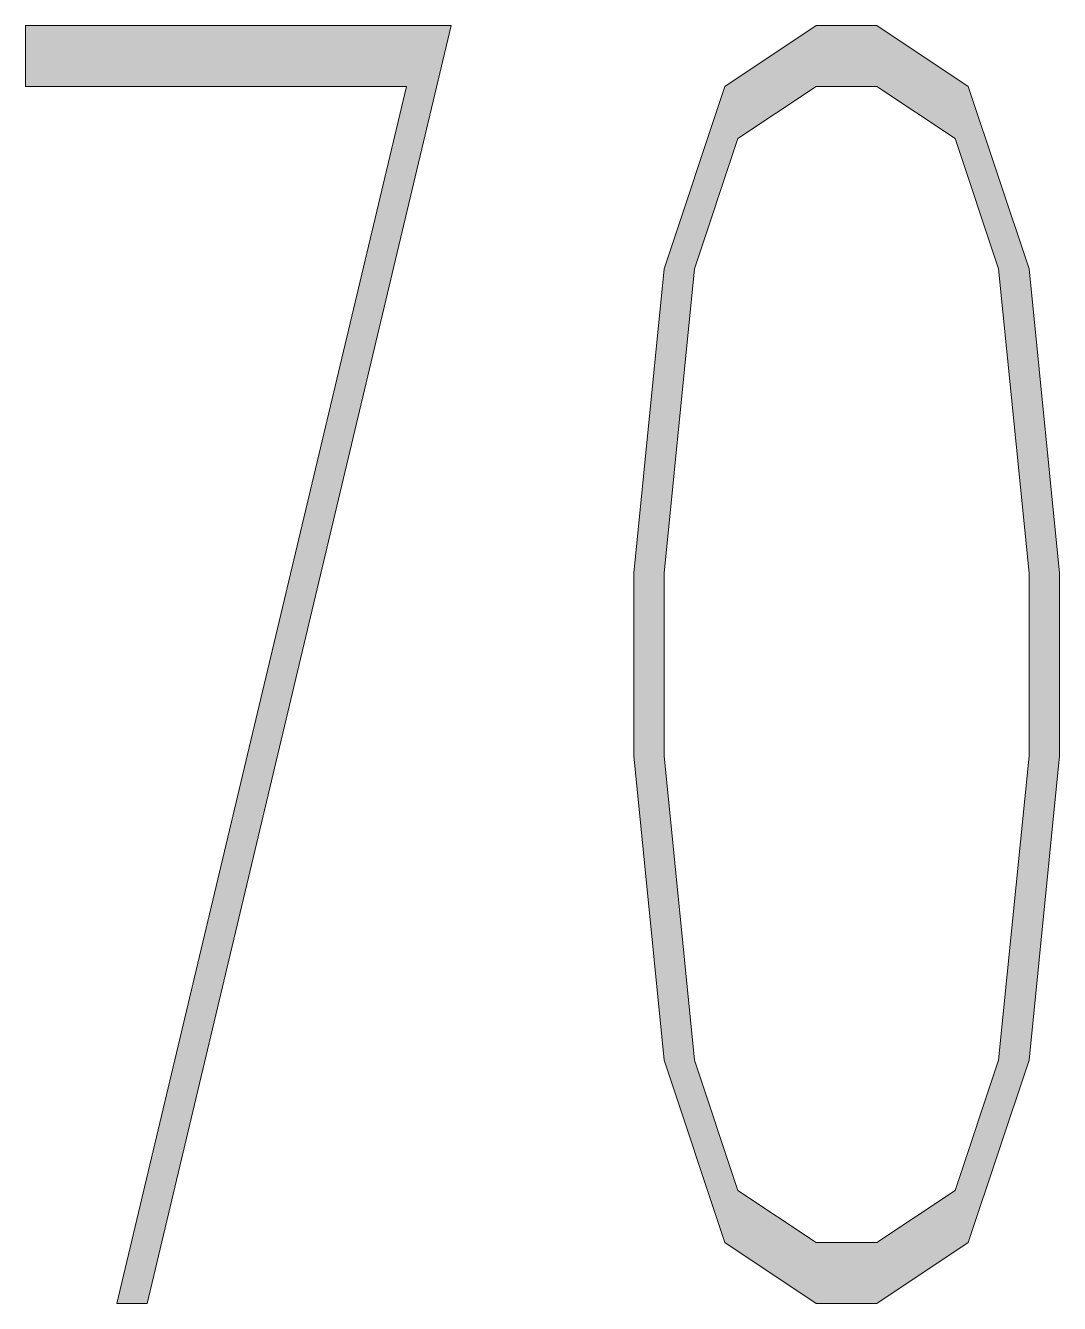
# Model space of a CAD drawing. Extents: x 55.14 to 56.43, y 149.57 to 151.17.
import ezdxf

# ---------------------------------------------------------------- set-up
doc = ezdxf.new("R2010")
doc.units = 0
doc.header["$LTSCALE"] = 25
doc.header["$MEASUREMENT"] = 0
doc.layers.get('0').update_dxf_attribs({"linetype": 'CONTINUOUS'})

msp = doc.modelspace()

# ---------------------------------------------------------------- hatches: boundary and pattern name
h = msp.add_hatch(color=256)
h.paths.add_polyline_path([(55.6722, 151.1679), (55.1391, 151.1679), (55.1391, 151.0917), (55.616, 151.0917), (55.2534, 149.5679), (55.2914, 149.5679)])
h.paths.add_polyline_path([(56.3957, 150.8631), (56.3196, 151.0917), (56.2053, 151.1679), (56.1291, 151.1679), (56.0149, 151.0917), (55.9387, 150.8631), (55.9006, 150.4821), (55.9006, 150.2536), (55.9387, 149.8727), (56.0149, 149.6441), (56.1291, 149.5679), (56.2053, 149.5679), (56.3196, 149.6441), (56.3957, 149.8727), (56.4338, 150.2536), (56.4338, 150.4821)])
h.paths.add_polyline_path([(55.9768, 150.8631), (56.0312, 151.0263), (56.1291, 151.0917), (56.2053, 151.0917), (56.3032, 151.0264), (56.3576, 150.8631), (56.3957, 150.4821), (56.3957, 150.2536), (56.3576, 149.8727), (56.3032, 149.7094), (56.2053, 149.6441), (56.1291, 149.6441), (56.0312, 149.7095), (55.9768, 149.8727), (55.9387, 150.2536), (55.9387, 150.4821)], flags=16)

# ---------------------------------------------------------------- linework, layer by layer
at = {"color": 7, "lineweight": 0}
for points in [[(55.1391, 151.1679), (55.6722, 151.1679), (55.2914, 149.5679)], [(55.1391, 151.1679), (55.1391, 151.0917), (55.616, 151.0917)], [(56.1291, 151.1679), (56.0149, 151.0917), (55.9387, 150.8631), (55.9006, 150.4821), (55.9006, 150.2536), (55.9387, 149.8727), (56.0149, 149.6441), (56.1291, 149.5679), (56.2053, 149.5679), (56.3196, 149.6441), (56.3957, 149.8727), (56.4338, 150.2536), (56.4338, 150.4821), (56.3957, 150.8631), (56.3196, 151.0917), (56.2053, 151.1679), (56.1291, 151.1679), (56.1291, 151.1679)], [(55.616, 151.0917), (55.2534, 149.5679), (55.2914, 149.5679)], [(56.3032, 151.0264), (56.2053, 151.0917), (56.1291, 151.0917), (56.0312, 151.0263)], [(56.0312, 151.0263), (55.9768, 150.8631), (55.9387, 150.4821), (55.9387, 150.2536), (55.9768, 149.8727), (56.0312, 149.7095)], [(56.3032, 149.7094), (56.3576, 149.8727), (56.3957, 150.2536), (56.3957, 150.4821), (56.3576, 150.8631), (56.3032, 151.0264)], [(56.0312, 149.7095), (56.1291, 149.6441), (56.2053, 149.6441), (56.3032, 149.7094)]]:
    msp.add_lwpolyline(points, dxfattribs=at)

doc.saveas('drawing.dxf')
